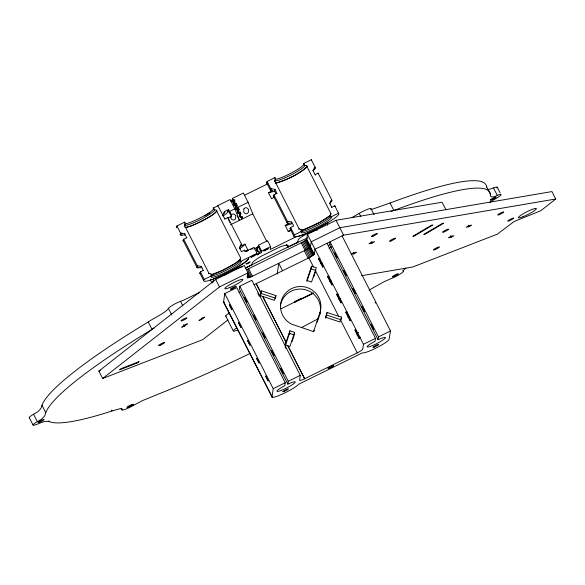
<?xml version="1.0" encoding="UTF-8"?>
<svg xmlns="http://www.w3.org/2000/svg" width="585" height="585" viewBox="0 0 585 585"><rect width="100%" height="100%" fill="white"/><g stroke="black" fill="none" stroke-linecap="round" stroke-linejoin="round"><path stroke-width="0.88" d="M171.749 314.964L168.436 308.47C165.014 313.304 154.082 317.787 148.232 321.984A249.247 35.122 -27 0 0 41.981 405.281C41.44 409.727 37.177 412.366 33.528 414.209A9.002 1.265 -27 0 0 29.594 417.829M41.981 405.281L45.769 412.703C45.221 417.149 40.965 419.796 37.308 421.639A9.002 1.265 -27 0 0 33.038 424.973L29.257 417.544M277.202 274.124L278.767 263.33L282.555 270.76M213.042 282.336L213.554 278.855L214.337 278.57A25.265 3.561 -27 0 0 248.713 258.204L248.362 257.583L240.567 261.48L239.85 260.069L240.552 257.773L216.318 210.242L213.949 209.459L213.225 208.048L217.803 205.788M234.336 203.543C231.645 200.209 229.993 199.609 234.314 203.419M234.936 202.98C234.227 201.101 230.724 201.445 232.676 198.278L243.367 193.021L248.106 202.315L252.757 213.832L266.914 241.627M232.984 201.701L233.232 199.982L232.486 198.527M233.547 204.472C233.196 206.425 236.289 205.138 236.26 207.331C236.603 205.057 231.879 206.052 234.3 203.507M234.205 201.635L234.453 199.924L233.232 199.982M236.223 205.511C232.223 205.861 236.186 201.437 234.453 199.924M234.914 205.489L235.163 203.77L234.417 202.322M236.23 207.295L235.477 208.26L236.281 207.185M236.135 205.423L236.384 203.712L235.163 203.77M240.727 214.344C238.212 212.238 238.57 212.333 238.066 209.211C234.088 209.657 238.183 205.13 236.384 203.712M236.238 209.569C241.057 211.558 236.289 210.534 235.521 208.238M236.888 206.893L237.137 205.181M236.837 209.276L237.093 207.565L236.347 206.11M342.079 235.894L390.517 330.971L388.952 339.812A15.159 2.135 -27 0 1 375.416 348.367A15.159 2.135 -27 0 1 362.473 352.835L298.723 384.199A15.159 2.135 -27 0 1 285.188 392.754A15.159 2.135 -27 0 1 272.244 397.222L223.521 302.189L224.779 293.597L236.808 287.681L285.253 382.758L284.829 385.625L283.491 386.334A10.274 1.448 -27 0 0 278.511 391.277A10.274 1.448 -27 0 0 293.356 383.972A10.274 1.448 -27 0 0 289.166 383.541L287.842 384.14L239.397 289.07L239.813 286.204L251.842 280.281L300.288 375.358L299.578 380.228A6.735 0.951 -27 0 0 303.578 379.27L358.422 352.287A6.735 0.951 -27 0 0 362.737 349.157L363.453 344.287L307.439 234.351L336.009 220.304L442.084 202.227L445.872 209.657M238.161 211.083L237.408 212.048L238.212 210.973M238.066 209.211L238.307 207.558L237.093 207.565M238.029 211.609L239.016 209.306L238.307 207.558M240.142 214.768C237.261 217.306 243.857 216.845 241.503 219.324C243.492 217.064 239.155 217.832 239.338 215.836C241.722 213.262 237.495 214.19 237.444 212.026M238.819 210.68L239.016 209.306M238.768 213.064L238.219 210.315M239.375 213.437L238.168 213.357M239.996 212.998L240.135 212.077L238.921 212.055M241.876 218.081L242.475 217.781L242.014 216.874L240.698 216.852L239.982 215.514L240.837 213.825L240.135 212.077M240.837 213.825L239.96 215.397M240.698 216.852L240.04 214.834M241.927 216.786L240.742 216.574M245.371 268.047L251.886 264.837L252.091 263.455A20.212 2.845 -27 0 1 261.546 256.04L279.593 247.162A20.212 2.845 -27 0 1 288.178 245.7L287.981 247.082L297.758 242.278L298.101 239.887A10.947 1.543 -27 0 1 306.869 233.861A10.947 1.543 -27 0 1 317.392 229.956M327.454 225.276L327.841 222.629L327.073 223.104A25.265 3.561 -27 0 1 297.721 236.435L296.244 236.684L270.182 249.51L270.599 246.643L267.572 240.698L258.548 245.137L258.314 246.716C255.981 245.854 257.341 252.778 257.517 248.866M246.804 251.448A29.469 4.153 -27 0 0 247.916 250.278L245.013 244.099L241.276 245.941L241.876 244.844L241.532 244.223L241.13 244.42L239.411 247.74L241.429 251.704L244.567 250.161L245.327 251.645L254.036 247.36L257.064 253.305L256.83 254.877L256.347 253.261M257.473 251.243L258.694 251.184L259.426 252.793L258.68 251.323L257.451 251.382L256.749 249.912M257.1 254.746C258.007 255.572 258.899 252.844 258.767 254.051M258.789 253.912L261.341 252.654L261.575 251.082L258.548 245.137M261.159 293.443L261.532 290.869L275.915 295.615L275.542 298.189L261.159 293.443L260.098 296.588M271.966 397.266L273.224 388.674L224.779 293.597M289.487 333.384L289.86 330.81L294.657 332.39L294.284 334.971L289.487 333.384L285.575 345.048M246.431 269.802L303.578 241.693L306.73 239.221L307.439 234.351M287.842 384.14L288.259 381.274L239.813 286.204M555.75 199.002L343.6 235.148L315.008 249.21L314.277 254.219L308.12 258.182L304.332 250.753L310.496 246.79L311.227 241.78L339.797 227.733L551.962 191.573L555.75 199.002L540.789 210.732L514.156 221.488L497.33 234.154L412.754 266.994L361.552 275.718M306.95 281.348L311.147 268.851L311.52 266.277L316.339 267.733L311.564 282.021L306.767 280.434L311.52 266.277M318.649 259.155L318.781 258.241L322.978 266.475L322.84 267.389L318.649 259.155L320.002 258.49M319.9 312.741L319.52 315.315L320.653 309.706A20.212 19.912 8.3 0 0 306.035 287.228A20.212 19.912 8.3 0 0 281.89 299.103A20.212 19.912 8.3 0 0 291.454 324.075L313.56 331.622L319.82 312.719M327.732 276.983L327.863 276.069L332.061 284.303L331.922 285.217L327.732 276.983L329.084 276.317M325.662 318.218L327.095 312.492L338.671 316.317L315.395 270.606M336.814 294.811L336.945 293.889L341.143 302.123L341.011 303.045L336.814 294.811L338.167 294.138M338.671 316.302L341.501 317.121L341.106 319.82L326.715 315.074M345.896 312.639L346.027 311.717L348.192 315.381L350.225 319.951L350.093 320.873L345.896 312.639L347.256 311.966M359.307 337.779L359.175 338.693L354.978 330.459L355.11 329.545L359.307 337.779L360.667 337.114M327.037 243.294L375.482 338.371L375.065 341.238L373.72 341.947A10.274 1.448 -27 0 0 368.747 346.89A10.274 1.448 -27 0 0 383.584 339.585A10.274 1.448 -27 0 0 379.394 339.154L378.071 339.753L329.626 244.684L330.042 241.817L378.488 336.887L378.071 339.753M486.449 187.207L486.537 186.586A249.247 35.122 -27 0 0 390.063 203.017L371.124 209.642M486.537 186.586L490.325 194.008C489.199 198.586 495.232 196.86 497.294 195.375L493.513 187.953L488.241 189.613M319.439 315.293L320.273 312.288M184.304 226.249L185.452 223.536L184.728 222.124L176.911 225.993L176.312 227.082A25.257 3.554 -27.1 0 0 176.677 227.733M274.511 181.738L275.667 179.025L274.95 177.613L267.126 181.467L266.533 182.564L270.68 190.637L272.734 190.651L268.478 192.743L271.564 198.695M274.965 181.321L299.118 228.881L301.48 229.671L302.204 231.075L301.714 231.565A16.841 2.406 -27 0 0 315.958 227.806A16.841 2.406 -27 0 0 331.132 217.093L329.998 215.638L331.095 213.342L330.708 213.342M341.501 317.121L339.9 321.962L325.509 317.216L327.095 312.492M261.532 290.869L260.873 292.822L256.23 283.703L255.133 284.193A6.735 0.951 -27 0 1 254 284.661M275.915 295.615L274.336 300.332L259.967 295.469L260.873 292.807L256.23 283.696L308.865 257.817M289.86 330.81L285.129 344.85L289.904 346.554L294.657 332.39M292.047 341.633L293.999 335.805M313.706 277.1L315.659 271.264M317.216 322.181L319.234 316.178M223.207 215.638A21.894 3.086 -27 0 0 222.892 215.075L224.274 211.704L228.552 209.598L228.567 210.154A2.691 0.38 -27 0 0 228.45 210.944L231.704 216.786L230.336 217.086L230.673 216.713L230.907 218.205L231.799 219.47L233.101 220.07L234.461 219.858L235.506 218.885L235.718 215.843L234.826 214.585L233.525 213.978L232.172 214.19L231.316 214.98L229.503 211.463L234.841 208.845L230.102 199.543L217.803 205.598L224.911 219.031M313.684 331.688L314.152 330.328M231.616 200.684L232.238 200.245M234.351 203.397L233.598 204.362M234.168 204.033L234.899 203.214M236.099 207.821L236.83 207.002M258.636 253.714L259.389 252.764M259.447 252.654L258.694 253.605M313.224 170.506A25.257 3.561 -27 0 0 315.432 167.8L314.708 167.354L312.997 170.674L315.139 174.644A21.894 3.086 -27 0 1 315.454 175.215M330.51 202.607A25.265 3.561 -27 0 0 332.083 200.465L331.359 200.026L329.633 203.353L331.79 207.331M289.853 231.148A29.469 4.153 -27 0 1 288.215 231.375L285.136 225.43L289.421 223.316L287.33 223.309L286.972 222.658L287.944 221.386L291.696 222.015L293.714 225.978L290.599 227.506L289.999 228.603L293.78 236.026L294.379 234.929L302.204 231.075M186.666 237.846L184.801 233.729L181.065 233.093L180.056 234.388A25.265 3.561 -27 0 0 183.149 234.98M181.065 233.093L180.465 234.183L180.816 234.826L182.132 234.958M199.858 267.63A25.265 3.561 -27 0 1 196.765 267.038L183.09 240.325L183.69 239.228L186.82 237.693M224.216 213.481L224.823 212.362L224.274 211.704M196.765 267.038L197.715 265.773L201.452 266.416L203.317 270.533M197.715 265.773L197.116 266.87L197.474 267.506L198.783 267.645M228.677 210.849L228.23 211.653A29.469 4.153 -27 0 1 223.507 215.748M248.735 258.248A25.265 3.554 -27.1 0 1 225.576 273.67A25.265 3.554 -27.1 0 1 203.66 280.515L199.799 272.976L200.399 271.886L203.47 270.372M203.66 280.515L204.26 279.425L212.077 275.564L211.353 274.153L209.057 273.334L208.604 273.743M270.314 189.993L271.286 188.714L275.023 189.357L276.895 193.459M271.286 188.714L270.694 189.796L271.045 190.439L272.361 190.571M245.013 244.099L244.888 244.333A29.469 4.153 -27 0 1 240.157 248.428M286.972 222.658L273.341 195.931L273.941 194.834L277.041 193.313M287.944 221.386L287.345 222.483L287.703 223.119L289.012 223.258M250.219 277.231L244.296 265.422L215.704 279.484L98.894 371.058L102.675 378.488L219.492 286.913L248.077 272.851L247.455 277.89L251.353 276.764L306.204 249.78L310.518 246.651L306.73 239.221M231.667 200.575L230.49 201.079M274.46 178.103L274.95 177.613M275.667 179.025L275.184 179.515A16.841 2.398 -27 0 0 289.378 175.778A16.841 2.398 -27 0 0 304.602 165.043L303.469 163.588L311.293 159.734L311.644 160.37M240.632 259.155L235.353 263.301M298.738 229.261L299.184 228.845M300.997 230.154L301.48 229.671M184.246 222.614L184.728 222.124M184.962 224.026L185.452 223.536M210.863 274.636L211.353 274.153M212.077 275.564L211.587 276.047A16.841 2.369 -27.1 0 0 225.766 272.244A16.841 2.369 -27.1 0 0 240.983 261.524L240.567 261.48M184.801 233.729L184.641 233.89A21.894 3.086 -27 0 0 184.421 235.433M275.023 189.357L274.877 189.503A21.894 3.086 -27 0 0 274.65 191.046M201.452 266.416L201.298 266.57A21.894 3.086 -27 0 0 201.072 268.12M313.757 169.774L315.052 167.975L314.708 167.354M240.179 246.841L241.481 245.042L241.13 244.42M291.696 222.015L291.527 222.183A21.894 3.086 -27 0 0 291.301 223.733M330.408 202.454L331.71 200.655L331.359 200.026M370.663 209.152L371.08 208.794L374.108 214.732M405.924 268.04L403.621 270.102L403.328 271.381A9.002 1.265 -27 0 1 399.087 274.701A9.002 1.265 -27 0 1 391.021 278.665L383.914 281.787L369.186 290.058M329.691 215.843L319.498 222.468L303.476 229.737M184.282 326.255L187.434 323.783L184.875 324.777L181.723 327.249L184.282 326.255L183.529 324.77M227.916 319.922L202.798 339.614L102.675 378.488M121.205 408.315L121.958 409.8A8.899 1.25 -27 0 0 133.68 405.251L142.608 400.557L160.86 393.098A249.247 35.122 -27 0 0 250.468 353.281M489.411 202.651L493.396 200.033A16.46 2.318 -27 0 1 496.914 198.001A8.899 1.25 -27 0 0 497.294 195.375M371.08 208.794A9.002 1.265 -27 0 0 367.285 209.423A9.002 1.265 -27 0 0 359.219 213.386L352.163 217.474M229.649 312.778L228.508 313.487A10.106 1.426 -27 0 0 225.934 316.295M235.228 263.374L222.497 270.38L211.807 274.628M294.65 302.489L301.546 298.27L294.781 301.604L301.414 299.162L313.502 293.231M45.769 412.703A249.247 35.122 -27 0 1 152.012 329.413L154.177 328.134M354.027 253.831L356.674 252.259L353.815 252.749L351.168 254.314L354.027 253.831L353.274 252.34M371.877 243.258L374.524 241.693L371.658 242.175L369.011 243.748L371.877 243.258L371.117 241.773M451.21 237.269L453.858 235.704L450.991 236.194L448.344 237.759L451.21 237.269L450.45 235.784M469.053 226.702L471.7 225.13L468.841 225.62L466.194 227.192L469.053 226.702L468.3 225.218M199.595 292.405L183.712 300.12A16.46 2.318 -27 0 1 180.546 301.297A8.899 1.25 -27 0 0 168.436 308.47M185.145 227.623L191.748 225.7L201.774 221.108M201.635 221.181C206.856 218.103 213.123 215.741 216.83 210.783L216.318 210.242M184.75 225.839L208.984 273.37M244.53 195.236L267.747 183.822M304.185 164.999L306.555 165.782L330.781 213.306M237.444 207.558L248.106 202.315M224.772 219.024L227.858 217.503L229.737 222.424M315.008 174.637L318.108 173.109L318.459 173.738M228.121 217.971L230.673 216.713M271.506 198.688L274.35 197.291M230.461 224.801L252.757 213.832M331.644 207.317L334.766 205.781L335.11 206.41M245.064 251.513L248.04 250.044M288.164 231.367L291.023 229.964M253.817 249.064L259.374 246.329M248.384 257.619L257.064 253.305M261.575 251.082L270.599 246.643M330.722 217.05L338.547 213.203L338.898 213.832A25.265 3.605 -27 0 1 315.724 229.269A25.265 3.605 -27 0 1 293.787 236.026M223.521 302.189L223.799 302.152A15.159 2.135 -27 0 0 224.603 302.233M320.675 263.733L322.035 263.06M329.757 281.56L331.117 280.888M280.91 308.836L313.37 292.866M338.847 299.381L340.199 298.716M347.929 317.209L349.282 316.543M357.274 333.209L358.634 332.536M357.011 335.037L358.364 334.371M273.224 388.674L285.253 382.758M288.259 381.274L300.288 375.358M363.453 344.287L375.482 338.371M378.488 336.887L390.517 330.971M391.058 211.536L393.851 210.446A249.247 35.122 -27 0 1 490.325 194.008M98.894 371.058L100.591 370.4M33.038 424.973A9.002 1.265 -27 0 0 36.862 424.322C40.767 422.984 45.103 420.293 49.323 421.661A249.247 35.122 -27 0 0 111.991 410.984L119.94 408.725L122.309 408.944A16.46 2.318 -27 0 1 121.958 409.8M274.723 191.273L268.478 192.743M301.238 230.373L303.381 229.759M275.374 183.127C286.73 179.88 298.767 174.871 307.074 166.337L306.481 165.818M213.225 208.048L213.635 208.092A16.841 2.369 -27.1 0 1 203.075 216.384A16.841 2.369 -27.1 0 1 184.948 223.894M213.949 209.459L214.359 209.503A16.841 2.369 -27.1 0 1 199.192 220.201A16.841 2.369 -27.1 0 1 184.955 224.026M285.136 225.43L285.188 225.437A29.469 4.153 -27 0 0 291.374 223.953M239.85 260.069L240.259 260.113M312.997 170.674L313.121 170.688A21.894 3.086 -27 0 1 313.436 171.251M329.633 203.353L329.772 203.368A21.894 3.086 -27 0 1 330.086 203.931M239.411 247.74L239.543 247.755A21.894 3.086 -27 0 1 239.857 248.318M306.767 165.847L306.811 165.855A18.523 2.64 -27 0 1 295.293 174.944A18.523 2.64 -27 0 1 275.308 183.163M303.469 163.588L303.878 163.632M329.998 215.638L330.415 215.682A16.841 2.398 -27 0 1 318.328 224.815A16.841 2.398 -27 0 1 300.822 231.36M311.147 268.851L315.944 270.431M210.863 279.535L210.929 279.089M236.216 209.715L235.499 208.114M239.397 213.298L240.121 214.907M238.146 213.503L237.43 211.902M256.822 247.448L257.495 249.005M257.451 251.382L256.727 249.788M223.075 215.689L222.636 215.126L222.9 215.777M241.956 216.589L242.475 217.781M297.37 241.788L297.758 242.278M287.981 247.082L287.601 246.592A8.417 0.826 63.8 0 1 286.328 244.493M251.506 264.347L251.886 264.837M266.533 182.564L266.899 183.222M273.341 195.931L273.707 196.582M289.999 228.603L290.357 229.254M244.567 250.161L244.918 250.782M227.858 217.503L241.532 244.223M176.911 225.993L180.655 233.298M183.69 239.228L197.364 265.948M200.399 271.886L204.26 279.425M497.294 187.31L500.131 192.874M390.063 203.017L393.851 210.446M402.853 270.453L403.328 271.381M359.219 213.386L360.733 216.355M311.293 159.734L315.081 167.171M318.108 173.109L331.739 199.843M334.766 205.781L338.547 213.203M336.009 220.304L343.6 235.148M310.496 246.79L314.277 254.219M306.562 239.521L310.35 246.95M310.167 247.148L313.955 254.577M306.145 239.945L309.926 247.367M309.626 247.616L313.414 255.045M305.487 240.457L309.268 247.886M308.858 248.179L312.646 255.601M304.617 241.049L308.397 248.479M307.9 248.793L311.688 256.223M303.578 241.693L307.366 249.122M306.796 249.451L310.577 256.881M302.416 242.358L306.204 249.78M305.589 250.117L309.37 257.539M301.297 242.958L305.085 250.38M313.509 266.928L308.865 257.802L309.977 257.21A6.735 0.951 -27 0 0 314.299 254.08M340.558 319.995L357.311 352.887M274.336 190.483L275.945 193.657M267.126 181.467L270.913 188.896M273.941 194.834L287.571 221.569M290.599 227.506L294.379 234.929M258.314 246.716L261.341 252.654M237.064 215.594L239.47 220.326L234.841 208.845M228.552 209.598L231.316 214.98M248.669 268.851L252.449 276.274M247.565 269.334L251.353 276.764M247.704 274.621L249.225 277.59M247.272 275.601L248.406 277.831M247.053 276.442L247.806 277.926M215.704 279.484L219.492 286.913M223.762 302.072L272.2 397.149M225.693 316.002L233.261 330.861M180.546 301.297L182.812 305.75M148.232 321.984L152.012 329.413M133.212 404.323L133.68 405.251M111.516 410.056L111.991 410.984M48.847 420.732L49.323 421.661M33.528 414.209L37.308 421.639M375.102 302.321L375.475 303.067M285.034 346.452L286.05 348.74M257.788 292.968L259.14 296.017M304.127 164.071A16.841 2.398 -27 0 1 291.798 172.765A16.841 2.398 -27 0 1 275.177 179.405M330.913 214.658A18.523 2.64 -27 0 1 318.394 223.075A18.523 2.64 -27 0 1 301.867 230.234M224.355 275.301A10.947 1.543 -27 0 1 234.234 269.597A10.947 1.543 -27 0 1 242.197 266.943M209.978 212.83A20.212 2.845 -27 0 1 204.677 215.975M212.019 282.979A8.417 0.826 63.8 0 1 210.41 280.171M250.219 249.612A2.691 0.38 -27 0 1 251.411 249.078M252.267 248.815A2.691 0.38 -27 0 1 252.559 248.881M183.456 240.976A25.265 3.561 -27 0 1 183.09 240.325M200.165 273.626A25.265 3.561 -27 0 1 199.799 272.976M240.735 259.082A18.523 2.603 -27.1 0 1 228.201 267.506A18.523 2.603 -27.1 0 1 211.704 274.701M216.896 210.746A18.523 2.611 -27.1 0 1 203.361 220.296A18.523 2.611 -27.1 0 1 185.087 227.653M240.501 260.544A16.841 2.369 -27.1 0 1 226.622 270.043A16.841 2.369 -27.1 0 1 210.688 275.827M318.554 318.532A249.247 35.122 -27 0 1 301.487 327.593M290.591 333.253A249.247 35.122 -27 0 1 289.034 334.057M245.481 268.076A249.247 35.122 -27 0 1 307.659 237.81M493.513 187.953A8.899 1.25 -27 0 1 496.87 187.924M331.666 246.724A10.274 1.448 -27 0 1 329.209 248.069M240.238 291.791A10.274 1.448 -27 0 1 238.98 292.456M237.554 330.13A10.106 1.426 -27 0 1 236.077 328.346M280.398 305.692A20.212 19.912 8.3 0 1 303.176 289.283A20.212 19.912 8.3 0 1 320.397 311.461M330.883 247.141A10.106 1.426 -27 0 1 329.07 248.12M328.565 245.203A10.106 1.426 -27 0 1 330.32 244.384M231.828 309.553L229.335 304.748L231.828 309.553M240.91 327.381L238.417 322.576L240.91 327.381M246.863 302.16L244.369 297.355L246.863 302.16M249.992 345.208L247.499 340.404L249.992 345.208M255.945 319.98L253.451 315.176L255.945 319.98M259.075 363.036L256.581 358.232L259.075 363.036M265.034 337.808L262.541 333.004L265.034 337.808M268.157 380.864L265.663 376.06L268.157 380.864M274.116 355.636L271.623 350.832L274.116 355.636M283.198 373.464L280.705 368.66L283.198 373.464M337.092 257.773L334.598 252.969L337.092 257.773M346.181 275.594L343.68 270.789L346.181 275.594M355.263 293.421L352.77 288.617L355.263 293.421M364.345 311.249L361.852 306.445L364.345 311.249M373.427 329.077L370.934 324.273L373.427 329.077M243.901 208.874L243.689 211.924L244.589 213.181L245.883 213.781L247.243 213.569L248.289 212.604L248.501 209.554L247.609 208.297L246.307 207.69L244.954 207.902L243.901 208.874M246.036 263.842C247.111 265.151 254.819 258.767 246.036 263.842M121.205 368.601L119.625 369.837L137.57 362.868L139.15 361.632L121.205 368.601M202.154 318.064L199.002 320.536L201.562 319.542L204.713 317.07L202.154 318.064M431.386 225.298L412.856 236.274L414.29 236.033L432.82 225.057L431.386 225.298M442.311 223.433L423.781 234.417L425.215 234.168L443.744 223.192L442.311 223.433M286.043 342.196L262.76 296.5L286.036 342.203M304.675 378.773L287.922 345.889L304.675 378.78M264.698 250.709A2.691 0.38 -27 0 0 268.369 248.537A2.691 0.38 -27 0 0 264.815 249.919A2.691 0.38 -27 0 0 264.698 250.709M251.916 256.998A2.691 0.38 -27 0 0 255.586 254.826A2.691 0.38 -27 0 0 252.033 256.208A2.691 0.38 -27 0 0 251.916 256.998M393.859 276.515A3.371 0.475 -27 0 0 398.297 273.831A3.371 0.475 -27 0 0 393.72 275.667A3.371 0.475 -27 0 0 393.859 276.515M128.444 407.08A3.371 0.475 -27 0 0 132.912 404.389A3.371 0.475 -27 0 0 128.349 406.209A3.371 0.475 -27 0 0 128.444 407.08M39.619 422.209A3.371 0.475 -27 0 0 44.08 419.518A3.371 0.475 -27 0 0 39.524 421.339A3.371 0.475 -27 0 0 39.619 422.209M491.7 199.821A3.371 0.475 -27 0 0 496.138 197.13A3.371 0.475 -27 0 0 491.554 198.973A3.371 0.475 -27 0 0 491.7 199.821M374.276 347.11A3.203 0.453 -27 0 0 378.627 344.528A3.203 0.453 -27 0 0 374.415 346.166A3.203 0.453 -27 0 0 374.276 347.11M329.304 368.301A3.203 0.453 -27 0 0 333.662 365.72A3.203 0.453 -27 0 0 329.443 367.358A3.203 0.453 -27 0 0 329.304 368.301M284.047 391.497A3.203 0.453 -27 0 0 288.398 388.915A3.203 0.453 -27 0 0 284.186 390.553A3.203 0.453 -27 0 0 284.047 391.497M509.286 220.779A3.371 0.475 -27 0 0 513.725 218.095A3.371 0.475 -27 0 0 509.147 219.931A3.371 0.475 -27 0 0 509.286 220.779M444.125 231.887A3.371 0.475 -27 0 0 448.563 229.196A3.371 0.475 -27 0 0 443.978 231.038A3.371 0.475 -27 0 0 444.125 231.887M391.087 240.918A3.371 0.475 -27 0 0 395.526 238.234A3.371 0.475 -27 0 0 390.941 240.069A3.371 0.475 -27 0 0 391.087 240.918M523.07 216.677A10.106 1.426 -27 0 0 536.386 208.611A10.106 1.426 -27 0 0 522.639 214.132A10.106 1.426 -27 0 0 523.07 216.677M499.283 214.666A3.371 0.475 -27 0 0 503.722 211.975A3.371 0.475 -27 0 0 499.137 213.817A3.371 0.475 -27 0 0 499.283 214.666M372.981 236.186A3.371 0.475 -27 0 0 377.42 233.495A3.371 0.475 -27 0 0 372.835 235.338A3.371 0.475 -27 0 0 372.981 236.186M434.969 249.634A3.371 0.475 -27 0 0 439.408 246.95A3.371 0.475 -27 0 0 434.823 248.786A3.371 0.475 -27 0 0 434.969 249.634M229.839 287.52A10.106 1.426 -27 0 0 242.87 279.52A10.106 1.426 -27 0 0 228.867 285.246A10.106 1.426 -27 0 0 229.839 287.52M231.974 288.953A3.371 0.475 -27 0 0 236.318 286.292A3.371 0.475 -27 0 0 231.653 288.2A3.371 0.475 -27 0 0 231.974 288.953M182.608 320.558A3.371 0.475 -27 0 0 186.951 317.889A3.371 0.475 -27 0 0 182.286 319.798A3.371 0.475 -27 0 0 182.608 320.558M160.21 345.216A3.371 0.475 -27 0 0 164.553 342.547A3.371 0.475 -27 0 0 159.888 344.455A3.371 0.475 -27 0 0 160.21 345.216"/></g></svg>
